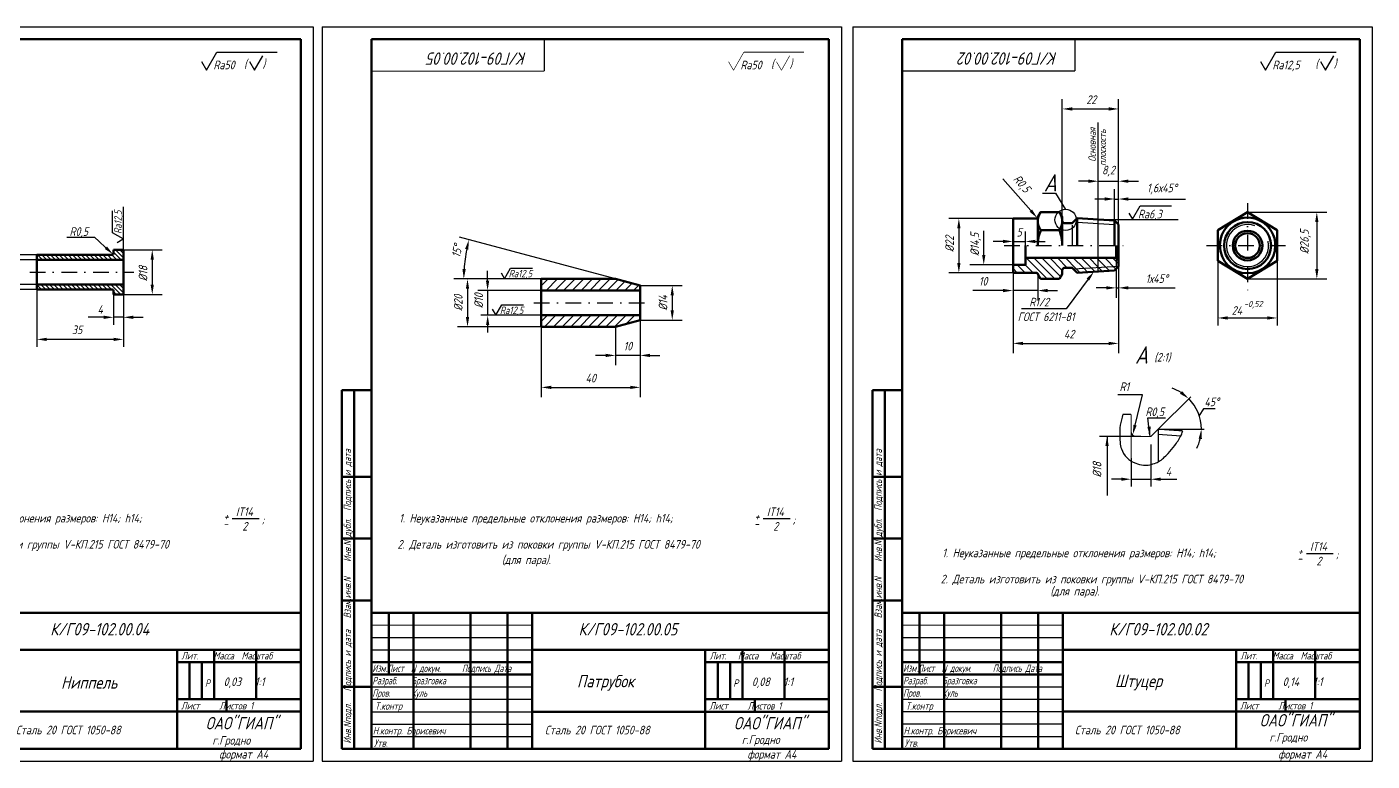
# Model space of a CAD drawing. Header units: millimetres. Extents: x 0 to 6596, y 0 to 3335.
# Drawn here: x 519 to 1063, y 0 to 297 of the extents above; entities that cross this region are included whole.
import ezdxf

# ---------------------------------------------------------------- set-up
doc = ezdxf.new("R2010")
doc.units = ezdxf.units.MM
doc.header["$LTSCALE"] = 0.5
doc.header["$MEASUREMENT"] = 0
doc.linetypes.add('DASHDOT', pattern=[25.4, 12.7, -6.35, 0, -6.35])
doc.styles.add('ROMANC', font='romanc', dxfattribs={"width": 0.8, "oblique": 15, "height": 3.5})
doc.styles.get("Standard").update_dxf_attribs({"font": 'romand.shx', "width": 0.8, "oblique": 15, "height": 3.5})
doc.dimstyles.get("Standard").update_dxf_attribs({"dimscale": 0, "dimtxt": 3.5, "dimasz": 4, "dimexe": 4, "dimexo": 0, "dimgap": 2, "dimtad": 1, "dimrnd": 0.0035, "dimtxsty": 'Standard', "dimcen": 0.09, "dimclrd": 5, "dimazin": 2, "dimtfac": 1, "dimtix": 1, "dimtmove": 0, "dimatfit": 0, "dimfxl": 0, "dimtolj": 1, "dimtzin": 0, "dimarcsym": 0})
pattern_1 = [(135, (-560.3757, -110.7052), (-1.5909903, -1.5909903), [])]

# ---------------------------------------------------------------- blocks, each defined once
blk = doc.blocks.new('*D335')
at = {"color": 0, "lineweight": -2, "transparency": 16777216}
for p, q in [((757.14, 195.04), (694.05, 211.94)), ((727.17, 195.04), (691.82, 195.04))]:
    blk.add_line(p, q, dxfattribs=at)
at = {"color": 5, "lineweight": -2, "transparency": 16777216}
blk.add_arc((757.14, 195.04), 61.32, 168.738, 176.262, dxfattribs=at)
at = {"color": 5, "lineweight": 25, "transparency": 16777216}
for points in [[(696.35, 207.16), (697.65, 206.86), (697.91, 210.91)], [(696.62, 199.01), (695.29, 199.05), (695.82, 195.04)]]:
    blk.add_solid(points, dxfattribs=at)
at = {"layer": 'Defpoints', "color": 0, "lineweight": 25, "transparency": 16777216}
for p in [(696.06, 200.38), (727.17, 195.04), (757.14, 195.04), (757.14, 195.04), (767.14, 192.36)]:
    blk.add_point(p, dxfattribs=at)
at = {"color": 0, "lineweight": 25, "transparency": 16777216, "insert": (693.07, 206.36), "char_height": 3.5, "attachment_point": 5, "rotation": 79.976}
blk.add_mtext('\\A1;15°', dxfattribs=at)
blk = doc.blocks.new('*D336')
at = {"color": 0, "lineweight": -2, "transparency": 16777216}
for p, q in [((767.14, 192.36), (784.13, 192.36)), ((767.14, 178.36), (784.13, 178.36))]:
    blk.add_line(p, q, dxfattribs=at)
at = {"color": 5, "lineweight": -2, "transparency": 16777216}
blk.add_line((780.13, 188.36), (780.13, 182.36), dxfattribs=at)
at = {"color": 5, "lineweight": 25, "transparency": 16777216}
for points in [[(779.46, 188.36), (780.79, 188.36), (780.13, 192.36)], [(779.46, 182.36), (780.79, 182.36), (780.13, 178.36)]]:
    blk.add_solid(points, dxfattribs=at)
at = {"layer": 'Defpoints', "color": 0, "lineweight": 25, "transparency": 16777216}
for p in [(767.14, 192.36), (767.14, 178.36), (780.13, 178.36)]:
    blk.add_point(p, dxfattribs=at)
at = {"color": 0, "lineweight": 25, "transparency": 16777216, "insert": (776.38, 185.36), "char_height": 3.5, "attachment_point": 5, "rotation": 90}
blk.add_mtext('\\A1;%%C14', dxfattribs=at)
blk = doc.blocks.new('*D337')
at = {"color": 0, "lineweight": -2, "transparency": 16777216}
for p, q in [((757.14, 175.68), (757.14, 160.1)), ((767.14, 178.36), (767.14, 160.1))]:
    blk.add_line(p, q, dxfattribs=at)
at = {"color": 5, "lineweight": -2, "transparency": 16777216}
for p, q in [((753.14, 164.1), (749.14, 164.1)), ((767.14, 164.1), (757.14, 164.1)), ((771.14, 164.1), (775.14, 164.1))]:
    blk.add_line(p, q, dxfattribs=at)
at = {"color": 5, "lineweight": 25, "transparency": 16777216}
for points in [[(753.14, 164.76), (753.14, 163.43), (757.14, 164.1)], [(771.14, 164.76), (771.14, 163.43), (767.14, 164.1)]]:
    blk.add_solid(points, dxfattribs=at)
at = {"layer": 'Defpoints', "color": 0, "lineweight": 25, "transparency": 16777216}
for p in [(757.14, 175.68), (767.14, 178.36), (757.14, 164.1)]:
    blk.add_point(p, dxfattribs=at)
at = {"color": 0, "lineweight": 25, "transparency": 16777216, "insert": (762.14, 167.85), "char_height": 3.5, "attachment_point": 5}
blk.add_mtext('\\A1;10', dxfattribs=at)
blk = doc.blocks.new('*D338')
at = {"color": 0, "lineweight": -2, "transparency": 16777216}
for p, q in [((727.17, 175.68), (727.17, 147.17)), ((767.14, 178.36), (767.14, 147.17))]:
    blk.add_line(p, q, dxfattribs=at)
at = {"color": 5, "lineweight": -2, "transparency": 16777216}
blk.add_line((731.17, 151.17), (763.14, 151.17), dxfattribs=at)
at = {"color": 5, "lineweight": 25, "transparency": 16777216}
for points in [[(731.17, 151.83), (731.17, 150.5), (727.17, 151.17)], [(763.14, 151.83), (763.14, 150.5), (767.14, 151.17)]]:
    blk.add_solid(points, dxfattribs=at)
at = {"layer": 'Defpoints', "color": 0, "lineweight": 25, "transparency": 16777216}
for p in [(727.17, 175.68), (767.14, 178.36), (767.14, 151.17)]:
    blk.add_point(p, dxfattribs=at)
at = {"color": 0, "lineweight": 25, "transparency": 16777216, "insert": (747.16, 154.92), "char_height": 3.5, "attachment_point": 5}
blk.add_mtext('\\A1;40', dxfattribs=at)
blk = doc.blocks.new('*D318')
at = {"color": 0, "linetype": 'Continuous', "lineweight": -2, "transparency": 16777216}
for p, q in [((558.19, 206.78), (573.85, 206.78)), ((558.19, 188.78), (573.85, 188.78))]:
    blk.add_line(p, q, dxfattribs=at)
at = {"color": 5, "linetype": 'Continuous', "lineweight": -2, "transparency": 16777216}
blk.add_line((569.85, 202.78), (569.85, 192.78), dxfattribs=at)
at = {"color": 5, "linetype": 'Continuous', "lineweight": 25, "transparency": 16777216}
for points in [[(569.18, 202.78), (570.51, 202.78), (569.85, 206.78)], [(569.18, 192.78), (570.51, 192.78), (569.85, 188.78)]]:
    blk.add_solid(points, dxfattribs=at)
at = {"layer": 'Defpoints', "color": 0, "linetype": 'Continuous', "lineweight": 25, "transparency": 16777216}
for p in [(558.19, 206.78), (558.19, 188.78), (569.85, 188.78)]:
    blk.add_point(p, dxfattribs=at)
at = {"color": 0, "linetype": 'Continuous', "lineweight": 25, "transparency": 16777216, "insert": (566.1, 197.21), "char_height": 3.5, "attachment_point": 5, "rotation": 90}
blk.add_mtext('\\A1;%%C18', dxfattribs=at)
blk = doc.blocks.new('*D319')
at = {"color": 5, "linetype": 'Continuous', "lineweight": -2, "transparency": 16777216}
for p, q in [((513.07, 206.78), (513.07, 210.78)), ((513.07, 202.78), (513.07, 192.78)), ((513.07, 188.78), (513.07, 184.78))]:
    blk.add_line(p, q, dxfattribs=at)
at = {"color": 0, "linetype": 'Continuous', "lineweight": -2, "transparency": 16777216}
for p, q in [((523.19, 202.78), (509.07, 202.78)), ((523.19, 192.78), (509.07, 192.78))]:
    blk.add_line(p, q, dxfattribs=at)
at = {"color": 5, "linetype": 'Continuous', "lineweight": 25, "transparency": 16777216}
for points in [[(512.4, 206.78), (513.73, 206.78), (513.07, 202.78)], [(512.4, 188.78), (513.73, 188.78), (513.07, 192.78)]]:
    blk.add_solid(points, dxfattribs=at)
at = {"layer": 'Defpoints', "color": 0, "linetype": 'Continuous', "lineweight": 25, "transparency": 16777216}
for p in [(523.19, 202.78), (513.07, 192.78), (523.19, 192.78)]:
    blk.add_point(p, dxfattribs=at)
at = {"color": 0, "linetype": 'Continuous', "lineweight": 25, "transparency": 16777216, "insert": (509.32, 197.78), "char_height": 3.5, "attachment_point": 5, "rotation": 90}
blk.add_mtext('\\A1;%%C10', dxfattribs=at)
blk = doc.blocks.new('*D324')
at = {"color": 0, "linetype": 'Continuous', "lineweight": -2, "transparency": 16777216}
for p, q in [((959.01, 218.64), (959.01, 231.37)), ((960.61, 217.02), (960.61, 231.37))]:
    blk.add_line(p, q, dxfattribs=at)
at = {"color": 5, "linetype": 'Continuous', "lineweight": -2, "transparency": 16777216}
for p, q in [((955.01, 227.37), (951.01, 227.37)), ((959.01, 227.37), (960.61, 227.37)), ((964.61, 227.37), (987.68, 227.37))]:
    blk.add_line(p, q, dxfattribs=at)
at = {"color": 5, "linetype": 'Continuous', "lineweight": 25, "transparency": 16777216}
for points in [[(955.01, 228.04), (955.01, 226.7), (959.01, 227.37)], [(964.61, 228.04), (964.61, 226.7), (960.61, 227.37)]]:
    blk.add_solid(points, dxfattribs=at)
at = {"layer": 'Defpoints', "color": 0, "linetype": 'Continuous', "lineweight": 25, "transparency": 16777216}
for p in [(960.61, 227.37), (959.01, 218.64), (960.61, 217.02)]:
    blk.add_point(p, dxfattribs=at)
at = {"color": 0, "linetype": 'Continuous', "lineweight": 25, "transparency": 16777216, "insert": (978.15, 231.45), "char_height": 3.5, "attachment_point": 5}
blk.add_mtext('\\A1;1,6х45%%D', dxfattribs=at)
blk = doc.blocks.new('*D314')
at = {"color": 5, "linetype": 'Continuous', "lineweight": -2, "transparency": 16777216}
for p, q in [((948.41, 234.57), (944.41, 234.57)), ((952.41, 234.57), (960.61, 234.57)), ((964.61, 234.57), (968.61, 234.57))]:
    blk.add_line(p, q, dxfattribs=at)
at = {"color": 0, "linetype": 'Continuous', "lineweight": -2, "transparency": 16777216}
for p, q in [((952.41, 217.02), (952.41, 238.57)), ((960.61, 217.02), (960.61, 238.57))]:
    blk.add_line(p, q, dxfattribs=at)
at = {"color": 5, "linetype": 'Continuous', "lineweight": 25, "transparency": 16777216}
for points in [[(948.41, 235.24), (948.41, 233.9), (952.41, 234.57)], [(964.61, 235.24), (964.61, 233.9), (960.61, 234.57)]]:
    blk.add_solid(points, dxfattribs=at)
at = {"layer": 'Defpoints', "color": 0, "linetype": 'Continuous', "lineweight": 25, "transparency": 16777216}
for p in [(960.61, 234.57), (952.41, 217.02), (960.61, 217.02)]:
    blk.add_point(p, dxfattribs=at)
at = {"color": 0, "linetype": 'Continuous', "lineweight": 25, "transparency": 16777216, "insert": (956.51, 238.65), "char_height": 3.5, "attachment_point": 5}
blk.add_mtext('\\A1;8,2', dxfattribs=at)
blk = doc.blocks.new('*D315')
at = {"color": 0, "linetype": 'Continuous', "lineweight": -2, "transparency": 16777216}
for p, q in [((937.87, 220.12), (937.87, 267.81)), ((960.61, 217.02), (960.61, 267.81))]:
    blk.add_line(p, q, dxfattribs=at)
at = {"color": 5, "linetype": 'Continuous', "lineweight": -2, "transparency": 16777216}
blk.add_line((941.87, 263.81), (956.61, 263.81), dxfattribs=at)
at = {"color": 5, "linetype": 'Continuous', "lineweight": 25, "transparency": 16777216}
for points in [[(941.87, 264.47), (941.87, 263.14), (937.87, 263.81)], [(956.61, 264.47), (956.61, 263.14), (960.61, 263.81)]]:
    blk.add_solid(points, dxfattribs=at)
at = {"layer": 'Defpoints', "color": 0, "linetype": 'Continuous', "lineweight": 25, "transparency": 16777216}
for p in [(960.61, 263.81), (937.87, 220.12), (960.61, 217.02)]:
    blk.add_point(p, dxfattribs=at)
at = {"color": 0, "linetype": 'Continuous', "lineweight": 25, "transparency": 16777216, "insert": (949.58, 267.56), "char_height": 3.5, "attachment_point": 5}
blk.add_mtext('\\A1;22', dxfattribs=at)
blk = doc.blocks.new('*D325')
at = {"color": 0, "linetype": 'Continuous', "lineweight": -2, "transparency": 16777216}
for p, q in [((959.61, 203.53), (959.61, 187.42)), ((960.61, 202.54), (960.61, 187.42))]:
    blk.add_line(p, q, dxfattribs=at)
at = {"color": 5, "linetype": 'Continuous', "lineweight": -2, "transparency": 16777216}
for p, q in [((955.61, 191.42), (951.61, 191.42)), ((959.61, 191.42), (960.61, 191.42)), ((964.61, 191.42), (983.55, 191.42))]:
    blk.add_line(p, q, dxfattribs=at)
at = {"color": 5, "linetype": 'Continuous', "lineweight": 25, "transparency": 16777216}
for points in [[(955.61, 192.09), (955.61, 190.76), (959.61, 191.42)], [(964.61, 192.09), (964.61, 190.76), (960.61, 191.42)]]:
    blk.add_solid(points, dxfattribs=at)
at = {"layer": 'Defpoints', "color": 0, "linetype": 'Continuous', "lineweight": 25, "transparency": 16777216}
for p in [(959.61, 203.53), (960.61, 202.54), (960.61, 191.42)]:
    blk.add_point(p, dxfattribs=at)
at = {"color": 0, "linetype": 'Continuous', "lineweight": 25, "transparency": 16777216, "insert": (976.08, 195.17), "char_height": 3.5, "attachment_point": 5}
blk.add_mtext('\\A1;1х45%%D', dxfattribs=at)
blk = doc.blocks.new('*D326')
at = {"color": 5, "linetype": 'Continuous', "lineweight": -2, "transparency": 16777216}
blk.add_line((913.79, 235.59), (925.14, 222.66), dxfattribs=at)
at = {"color": 5, "linetype": 'Continuous', "lineweight": 25, "transparency": 16777216}
blk.add_solid([(925.64, 223.1), (924.64, 222.22), (927.77, 219.65)], dxfattribs=at)
at = {"layer": 'Defpoints', "color": 0, "linetype": 'Continuous', "lineweight": 25, "transparency": 16777216}
for p in [(927.44, 220.03), (927.77, 219.65)]:
    blk.add_point(p, dxfattribs=at)
at = {"color": 0, "linetype": 'Continuous', "lineweight": 25, "transparency": 16777216, "insert": (921.22, 233.32), "char_height": 3.5, "attachment_point": 5, "rotation": 311.2493}
blk.add_mtext('\\A1;R0,5', dxfattribs=at)
blk = doc.blocks.new('*D327')
at = {"color": 0, "linetype": 'Continuous', "lineweight": -2, "transparency": 16777216}
for p, q in [((917.94, 197.53), (917.94, 186.34)), ((927.94, 197.03), (927.94, 186.34))]:
    blk.add_line(p, q, dxfattribs=at)
at = {"color": 5, "linetype": 'Continuous', "lineweight": -2, "transparency": 16777216}
for p, q in [((913.94, 190.34), (901.72, 190.34)), ((927.94, 190.34), (917.94, 190.34)), ((931.94, 190.34), (935.94, 190.34))]:
    blk.add_line(p, q, dxfattribs=at)
at = {"color": 5, "linetype": 'Continuous', "lineweight": 25, "transparency": 16777216}
for points in [[(913.94, 191.01), (913.94, 189.67), (917.94, 190.34)], [(931.94, 191.01), (931.94, 189.67), (927.94, 190.34)]]:
    blk.add_solid(points, dxfattribs=at)
at = {"layer": 'Defpoints', "color": 0, "linetype": 'Continuous', "lineweight": 25, "transparency": 16777216}
for p in [(917.94, 197.53), (927.94, 197.03), (927.94, 190.34)]:
    blk.add_point(p, dxfattribs=at)
at = {"color": 0, "linetype": 'Continuous', "lineweight": 25, "transparency": 16777216, "insert": (905.83, 194.09), "char_height": 3.5, "attachment_point": 5}
blk.add_mtext('\\A1;10', dxfattribs=at)
blk = doc.blocks.new('*D328')
at = {"color": 0, "linetype": 'Continuous', "lineweight": -2, "transparency": 16777216}
for p, q in [((917.94, 200.73), (917.94, 214.2)), ((922.94, 200.73), (922.94, 214.2))]:
    blk.add_line(p, q, dxfattribs=at)
at = {"color": 5, "linetype": 'Continuous', "lineweight": -2, "transparency": 16777216}
for p, q in [((913.94, 210.2), (909.94, 210.2)), ((917.94, 210.2), (922.94, 210.2)), ((926.94, 210.2), (930.94, 210.2))]:
    blk.add_line(p, q, dxfattribs=at)
at = {"color": 5, "linetype": 'Continuous', "lineweight": 25, "transparency": 16777216}
for points in [[(913.94, 210.87), (913.94, 209.53), (917.94, 210.2)], [(926.94, 210.87), (926.94, 209.53), (922.94, 210.2)]]:
    blk.add_solid(points, dxfattribs=at)
at = {"layer": 'Defpoints', "color": 0, "linetype": 'Continuous', "lineweight": 25, "transparency": 16777216}
for p in [(922.94, 210.2), (917.94, 200.73), (922.94, 200.73)]:
    blk.add_point(p, dxfattribs=at)
at = {"color": 0, "linetype": 'Continuous', "lineweight": 25, "transparency": 16777216, "insert": (920.44, 213.95), "char_height": 3.5, "attachment_point": 5}
blk.add_mtext('\\A1;5', dxfattribs=at)
blk = doc.blocks.new('*D329')
at = {"color": 0, "linetype": 'Continuous', "lineweight": -2, "transparency": 16777216}
for p, q in [((917.94, 219.53), (892.03, 219.53)), ((917.94, 197.53), (892.03, 197.53))]:
    blk.add_line(p, q, dxfattribs=at)
at = {"color": 5, "linetype": 'Continuous', "lineweight": -2, "transparency": 16777216}
blk.add_line((896.03, 215.53), (896.03, 201.53), dxfattribs=at)
at = {"color": 5, "linetype": 'Continuous', "lineweight": 25, "transparency": 16777216}
for points in [[(895.36, 215.53), (896.7, 215.53), (896.03, 219.53)], [(895.36, 201.53), (896.7, 201.53), (896.03, 197.53)]]:
    blk.add_solid(points, dxfattribs=at)
at = {"layer": 'Defpoints', "color": 0, "linetype": 'Continuous', "lineweight": 25, "transparency": 16777216}
for p in [(917.94, 219.53), (896.03, 197.53), (917.94, 197.53)]:
    blk.add_point(p, dxfattribs=at)
at = {"color": 0, "linetype": 'Continuous', "lineweight": 25, "transparency": 16777216, "insert": (892.28, 209.19), "char_height": 3.5, "attachment_point": 5, "rotation": 90}
blk.add_mtext('\\A1;%%C22', dxfattribs=at)
blk = doc.blocks.new('*D330')
at = {"color": 0, "linetype": 'Continuous', "lineweight": -2, "transparency": 16777216}
for p, q in [((917.94, 197.53), (917.94, 164.96)), ((960.61, 200.12), (960.61, 164.96))]:
    blk.add_line(p, q, dxfattribs=at)
at = {"color": 5, "linetype": 'Continuous', "lineweight": -2, "transparency": 16777216}
blk.add_line((921.94, 168.96), (956.61, 168.96), dxfattribs=at)
at = {"color": 5, "linetype": 'Continuous', "lineweight": 25, "transparency": 16777216}
for points in [[(921.94, 169.62), (921.94, 168.29), (917.94, 168.96)], [(956.61, 169.62), (956.61, 168.29), (960.61, 168.96)]]:
    blk.add_solid(points, dxfattribs=at)
at = {"layer": 'Defpoints', "color": 0, "linetype": 'Continuous', "lineweight": 25, "transparency": 16777216}
for p in [(917.94, 197.53), (960.61, 200.12), (960.61, 168.96)]:
    blk.add_point(p, dxfattribs=at)
at = {"color": 0, "linetype": 'Continuous', "lineweight": 25, "transparency": 16777216, "insert": (940.6, 172.71), "char_height": 3.5, "attachment_point": 5}
blk.add_mtext('\\A1;42', dxfattribs=at)

msp = doc.modelspace()

# ---------------------------------------------------------------- hatches: boundary and pattern name
at = {"linetype": 'Continuous', "lineweight": 25}
h = msp.add_hatch(dxfattribs=at)
h.set_pattern_fill('ANSI31', color=256, scale=10, angle=90, style=0)
h.set_pattern_definition([(135, (-582.3933, -110.7052), (-0.8838835, -0.8838835), [])])
h.paths.add_polyline_path([(523.189, 204.775), (523.189, 202.775), (558.189, 202.775), (558.189, 206.775), (554.189, 206.775), (554.189, 205.275, -0.4142136), (553.689, 204.775)])
h.paths.add_polyline_path([(553.689, 190.775, -0.4142136), (554.189, 190.275), (554.189, 188.775), (558.189, 188.775), (558.189, 189.275), (558.189, 192.775), (523.189, 192.775), (523.189, 190.775)])
h = msp.add_hatch(dxfattribs=at)
h.set_pattern_fill('ANSI31', color=256, scale=18, angle=90, style=0)
h.set_pattern_definition(pattern_1)
h.paths.add_polyline_path([(952.413, 203.527), (922.945, 203.527), (922.945, 200.727), (917.945, 200.727), (917.945, 197.527), (927.445, 197.527, -0.4142136), (927.945, 197.027), (927.945, 196.903), (929.015, 195.05), (936.765, 195.05), (937.866, 196.957), (937.866, 198.55), (937.866, 198.596, -0.4142136), (938.866, 199.596), (941.66, 199.596, -0.1978682), (942.012, 199.451), (942.393, 199.073), (952.413, 199.699)])
h = msp.add_hatch(dxfattribs=at)
h.set_pattern_fill('ANSI31', color=256, scale=18, angle=90, style=0)
h.set_pattern_definition(pattern_1)
h.paths.add_polyline_path([(942.393, 199.073), (943.913, 197.565), (952.413, 198.096), (952.413, 199.699)])
h.paths.add_polyline_path([(959.013, 198.508), (960.613, 200.122), (960.613, 200.212), (952.413, 199.699), (952.413, 198.096)])
h.paths.add_polyline_path([(960.613, 202.54), (959.613, 203.527), (952.413, 203.527), (952.413, 199.699), (960.613, 200.212)])

# ---------------------------------------------------------------- linework, layer by layer
for p, q in [((424.879, 297), (634.879, 297)), ((634.879, 297), (634.879, 0)), ((638.507, 296.978), (638.507, -0.022)), ((638.507, 296.978), (848.507, 296.978)), ((848.507, 296.978), (848.507, -0.022)), ((853.137, 297), (853.137, 0)), ((853.137, 297), (1063.137, 297)), ((1063.137, 297), (1063.137, 0)), ((929.801, 229.714), (935.167, 229.714)), ((935.167, 229.714), (939.093, 223.177)), ((558.189, 206.275), (558.189, 224.257)), ((937.866, 218.335), (937.866, 220.143)), ((937.866, 220.143), (937.866, 218.55)), ((937.866, 220.143), (937.866, 208.55)), ((937.866, 208.55), (937.866, 220.143)), ((937.866, 208.504), (937.866, 220.097)), ((937.866, 218.289), (937.866, 220.097)), ((937.866, 220.097), (937.866, 218.504)), ((941.866, 216.736), (941.866, 208.55)), ((960.613, 208.573), (960.613, 216.945)), ((546.675, 211.767), (535.266, 211.767)), ((937.866, 208.596), (937.866, 208.527)), ((937.866, 208.55), (937.866, 208.527)), ((941.866, 208.527), (941.866, 208.596)), ((960.613, 208.573), (960.613, 200.201)), ((927.945, 196.903), (929.015, 195.05)), ((937.866, 196.957), (936.765, 195.05)), ((937.866, 197.003), (937.866, 198.596)), ((937.866, 196.957), (937.866, 198.55)), ((929.015, 195.05), (935.813, 195.05)), ((948.715, 195.515), (939.445, 182.965)), ((939.445, 182.965), (921.379, 182.965)), ((970.27, 148.104), (960.325, 148.104)), ((967.279, 135.883), (970.27, 148.104)), ((973.273, 131.655), (972.416, 138.851)), ((972.416, 138.851), (979.617, 138.851)), ((976.545, 132.284), (985.864, 131.628)), ((973.668, 128.033), (973.668, 119.963)), ((424.879, 0), (634.879, 0)), ((853.137, 0), (1063.137, 0)), ((638.507, -0.022), (848.507, -0.022))]:
    msp.add_line(p, q)
at = {"lineweight": 50}
for p, q in [((444.879, 292), (629.879, 292)), ((629.879, 292), (629.879, 5)), ((658.507, 291.978), (658.507, 4.978)), ((658.507, 291.978), (843.507, 291.978)), ((843.507, 291.978), (843.507, 4.978)), ((873.137, 292), (873.137, 5)), ((873.137, 292), (1058.137, 292)), ((1058.137, 292), (1058.137, 5)), ((917.945, 219.527), (917.945, 208.527)), ((927.945, 220.196), (929.015, 222.05)), ((927.945, 220.196), (927.945, 208.527)), ((929.015, 222.05), (936.765, 222.05)), ((937.866, 220.143), (936.765, 222.05)), ((937.866, 208.527), (937.866, 220.12)), ((937.866, 220.12), (937.866, 208.527)), ((937.866, 220.097), (937.866, 208.504)), ((943.913, 208.573), (943.913, 219.581)), ((959.013, 208.573), (959.013, 218.637)), ((1000.768, 214.712), (1012.768, 222.027)), ((1012.768, 222.027), (1024.768, 214.712)), ((929.157, 214.735), (936.669, 214.735)), ((960.613, 208.573), (960.613, 217.024)), ((1000.768, 214.712), (1000.768, 202.342)), ((1024.768, 214.712), (1024.768, 202.342)), ((554.189, 206.775), (558.189, 206.775)), ((554.189, 206.775), (554.189, 205.275)), ((558.189, 206.775), (558.189, 188.775)), ((917.945, 208.527), (917.945, 197.527)), ((922.945, 208.527), (922.945, 200.727)), ((937.866, 208.527), (937.866, 208.596)), ((937.866, 208.527), (937.866, 208.55)), ((943.913, 208.573), (943.913, 208.527)), ((959.013, 208.573), (959.013, 208.527)), ((959.613, 208.573), (959.613, 203.527)), ((960.613, 208.573), (960.613, 200.122)), ((523.189, 204.775), (523.189, 190.775)), ((523.189, 204.775), (553.689, 204.775)), ((523.189, 202.775), (558.189, 202.775)), ((554.189, 206.275), (554.189, 205.275)), ((1012.768, 195.027), (1000.768, 202.342)), ((1024.768, 202.342), (1012.768, 195.027)), ((922.945, 200.727), (917.945, 200.727)), ((927.945, 196.903), (929.015, 195.05)), ((937.866, 196.957), (936.765, 195.05)), ((937.866, 196.934), (937.866, 198.596)), ((937.866, 198.596), (937.866, 196.934)), ((523.189, 192.775), (558.189, 192.775)), ((523.189, 190.775), (553.689, 190.775)), ((727.174, 195.035), (727.174, 175.683)), ((757.144, 195.035), (727.174, 195.035)), ((767.144, 192.356), (757.144, 195.035)), ((929.015, 195.05), (936.765, 195.05)), ((554.189, 190.275), (554.189, 189.275)), ((554.189, 190.275), (554.189, 188.775)), ((554.189, 188.775), (558.189, 188.775)), ((727.174, 190.362), (767.144, 190.362)), ((727.174, 180.362), (767.144, 180.362)), ((757.144, 175.683), (727.174, 175.683)), ((767.144, 178.362), (757.144, 175.683)), ((646.507, 149.978), (646.507, 4.978)), ((646.507, 149.978), (658.507, 149.978)), ((651.507, 149.978), (651.507, 4.978)), ((861.137, 150), (861.137, 5)), ((861.137, 150), (873.137, 150)), ((866.137, 150), (866.137, 5)), ((646.507, 114.978), (658.507, 114.978)), ((861.137, 115), (873.137, 115)), ((646.507, 89.978), (658.507, 89.978)), ((861.137, 90), (873.137, 90)), ((444.879, 60), (629.879, 60)), ((646.507, 64.978), (658.507, 64.978)), ((658.507, 59.978), (843.507, 59.978)), ((665.507, 59.978), (665.507, 34.978)), ((675.507, 59.978), (675.507, 4.978)), ((698.507, 59.978), (698.507, 4.978)), ((713.507, 59.978), (713.507, 4.978)), ((723.507, 59.978), (723.507, 4.978)), ((861.137, 65), (873.137, 65)), ((873.137, 60), (1058.137, 60)), ((880.137, 60), (880.137, 35)), ((890.137, 60), (890.137, 5)), ((913.137, 60), (913.137, 5)), ((928.137, 60), (928.137, 5)), ((938.137, 60), (938.137, 5)), ((579.879, 45), (579.879, 5)), ((594.879, 45), (594.879, 25)), ((611.879, 45), (611.879, 25)), ((793.507, 44.978), (793.507, 4.978)), ((808.507, 44.978), (808.507, 24.978)), ((825.507, 44.978), (825.507, 24.978)), ((1008.137, 45), (1008.137, 5)), ((1023.137, 45), (1023.137, 25)), ((1040.137, 45), (1040.137, 25)), ((579.879, 40), (629.879, 40)), ((584.879, 40), (584.879, 25)), ((589.879, 40), (589.879, 25)), ((658.507, 39.978), (723.507, 39.978)), ((793.507, 39.978), (843.507, 39.978)), ((798.507, 39.978), (798.507, 24.978)), ((803.507, 39.978), (803.507, 24.978)), ((873.137, 40), (938.137, 40)), ((1008.137, 40), (1058.137, 40)), ((1013.137, 40), (1013.137, 25)), ((1018.137, 40), (1018.137, 25)), ((658.507, 34.978), (723.507, 34.978)), ((873.137, 35), (938.137, 35)), ((646.507, 29.978), (658.507, 29.978)), ((861.137, 30), (873.137, 30)), ((579.879, 25), (629.879, 25)), ((599.879, 25), (599.879, 20)), ((793.507, 24.978), (843.507, 24.978)), ((813.507, 24.978), (813.507, 19.978)), ((1008.137, 25), (1058.137, 25)), ((1028.137, 25), (1028.137, 20)), ((432.879, 5), (629.879, 5)), ((646.507, 4.978), (843.507, 4.978)), ((861.137, 5), (1058.137, 5))]:
    msp.add_line(p, q, dxfattribs=at)
at = {"lineweight": 30}
for p, q in [((589.763, 282.972), (591.797, 279.472)), ((591.797, 279.472), (595.963, 286.812)), ((595.963, 286.812), (620.323, 286.812)), ((609.14, 282.972), (611.174, 279.472)), ((611.174, 279.472), (614.513, 285.356)), ((1018.022, 282.972), (1020.055, 279.472)), ((1020.055, 279.472), (1024.221, 286.812)), ((1024.221, 286.812), (1048.582, 286.812)), ((1042.319, 282.972), (1044.352, 279.472)), ((1044.352, 279.472), (1047.692, 285.356)), ((966.226, 219.166), (969.322, 224.623)), ((969.322, 224.623), (981.959, 224.623)), ((553.786, 213.649), (553.786, 222.522)), ((964.823, 221.58), (966.226, 219.166)), ((558.034, 211.238), (553.786, 213.649)), ((555.621, 209.836), (558.034, 211.238)), ((710.899, 197.547), (712.301, 195.134)), ((712.301, 195.134), (714.712, 199.382)), ((714.712, 199.382), (723.585, 199.382)), ((707.348, 182.78), (708.751, 180.366)), ((708.751, 180.366), (711.162, 184.615)), ((711.162, 184.615), (720.035, 184.615))]:
    msp.add_line(p, q, dxfattribs=at)
at = {"linetype": 'Continuous', "lineweight": 25}
for p, q in [((952.413, 247.571), (952.413, 258.295)), ((952.413, 198.096), (952.413, 247.571)), ((943.913, 217.978), (959.013, 217.034)), ((952.413, 219.05), (984.761, 219.05)), ((523.189, 204.775), (503.048, 204.775)), ((917.945, 200.727), (900.407, 200.727)), ((942.393, 199.073), (960.613, 200.212)), ((523.189, 190.775), (499.72, 190.775))]:
    msp.add_line(p, q, dxfattribs=at)
at = {"linetype": 'DASHDOT'}
for p, q in [((1012.768, 225.733), (1012.768, 188.378)), ((914.382, 208.527), (963.667, 208.527)), ((996.118, 208.527), (1029.657, 208.527)), ((520.306, 197.775), (562.347, 197.775)), ((724.171, 185.362), (770.42, 185.362))]:
    msp.add_line(p, q, dxfattribs=at)
at = {"linetype": 'Continuous', "lineweight": 50}
for p, q in [((927.445, 219.527), (917.945, 219.527)), ((937.866, 220.143), (937.866, 208.55)), ((937.866, 220.12), (937.866, 208.527)), ((943.913, 219.581), (942.012, 217.695)), ((943.913, 219.581), (959.013, 218.637)), ((959.013, 218.637), (960.613, 217.024)), ((938.866, 217.55), (941.66, 217.55)), ((959.613, 203.527), (922.945, 203.527)), ((959.613, 203.527), (960.613, 202.54)), ((927.445, 197.527), (917.945, 197.527)), ((927.945, 197.027), (927.945, 196.905)), ((938.866, 199.596), (941.66, 199.596)), ((943.913, 197.565), (942.012, 199.451)), ((943.913, 197.565), (959.013, 198.508)), ((959.013, 198.508), (960.613, 200.122)), ((767.144, 192.362), (767.144, 178.362))]:
    msp.add_line(p, q, dxfattribs=at)
at = {"linetype": 'Continuous'}
for p, q in [((937.866, 220.143), (937.866, 208.55)), ((937.866, 220.097), (937.866, 208.504))]:
    msp.add_line(p, q, dxfattribs=at)
at = {"lineweight": 25}
for p, q in [((1012.768, 222.027), (1044.781, 222.027)), ((1040.781, 218.027), (1040.781, 199.027)), ((705.448, 194.362), (705.448, 198.362)), ((727.174, 195.035), (693.336, 195.035)), ((697.336, 191.035), (697.336, 179.683)), ((727.174, 192.194), (730.015, 195.035)), ((729.093, 190.362), (733.766, 195.035)), ((732.629, 190.362), (737.185, 194.919)), ((736.164, 190.362), (740.837, 195.035)), ((739.7, 190.362), (744.372, 195.035)), ((743.235, 190.362), (747.908, 195.035)), ((746.771, 190.362), (751.443, 195.035)), ((750.306, 190.362), (754.979, 195.035)), ((753.842, 190.362), (758.225, 194.746)), ((757.377, 190.362), (761.013, 193.998)), ((760.913, 190.362), (763.802, 193.251)), ((764.448, 190.362), (766.59, 192.504)), ((1012.768, 195.027), (1044.781, 195.027)), ((727.174, 190.362), (701.448, 190.362)), ((705.448, 190.362), (705.448, 180.362)), ((737.144, 190.362), (735.144, 190.362)), ((727.174, 180.362), (702.739, 180.362)), ((727.174, 177.868), (729.668, 180.362)), ((728.42, 175.683), (733.1, 180.362)), ((732.091, 175.683), (736.771, 180.362)), ((733.174, 180.301), (733.235, 180.362)), ((737.144, 180.362), (733.174, 180.362)), ((735.627, 175.683), (740.306, 180.362)), ((739.162, 175.683), (743.842, 180.362)), ((742.698, 175.683), (747.377, 180.362)), ((746.233, 175.683), (750.913, 180.362)), ((749.769, 175.683), (754.448, 180.362)), ((753.305, 175.683), (757.984, 180.362)), ((756.84, 175.683), (761.52, 180.362)), ((761.558, 176.866), (765.055, 180.362)), ((727.174, 175.683), (693.336, 175.683)), ((705.448, 176.362), (705.448, 173.302)), ((766.388, 178.16), (767.144, 178.916)), ((994.974, 142.447), (993.196, 139.837)), ((999.697, 142.447), (994.974, 142.447)), ((602.223, 98.078), (613.051, 98.078)), ((816.928, 98.057), (827.756, 98.057)), ((1036.577, 84.012), (1047.405, 84.012)), ((658.507, 49.978), (723.507, 49.978)), ((873.137, 50), (938.137, 50)), ((658.507, 44.978), (723.507, 44.978)), ((873.137, 45), (938.137, 45)), ((658.507, 29.978), (723.507, 29.978)), ((873.137, 30), (938.137, 30)), ((658.507, 24.978), (723.507, 24.978)), ((873.137, 25), (938.137, 25)), ((658.507, 19.978), (723.507, 19.978)), ((873.137, 20), (938.137, 20)), ((658.507, 14.978), (723.507, 14.978)), ((873.137, 15), (938.137, 15)), ((658.507, 9.978), (723.507, 9.978)), ((873.137, 10), (938.137, 10))]:
    msp.add_line(p, q, dxfattribs=at)
at = {"color": 5, "linetype": 'Continuous', "lineweight": 25}
msp.add_line((906.099, 204.635), (906.099, 214.506), dxfattribs=at)
at = {"color": 0, "linetype": 'ByBlock'}
for p, q in [((548.185, 210.37), (546.675, 211.767)), ((551.12, 207.653), (548.185, 210.37)), ((1000.768, 208.527), (1000.768, 176.241)), ((1024.768, 208.527), (1024.768, 176.241)), ((523.189, 190.775), (523.189, 167.58)), ((554.189, 189.275), (554.189, 176.51)), ((558.189, 189.275), (558.189, 176.51)), ((558.189, 189.275), (558.189, 167.58)), ((546.189, 179.51), (543.952, 179.51)), ((550.189, 179.51), (546.189, 179.51)), ((558.189, 179.51), (554.189, 179.51)), ((562.189, 179.51), (566.189, 179.51)), ((1004.768, 179.241), (1020.768, 179.241)), ((554.189, 170.58), (527.189, 170.58)), ((976.668, 134.284), (989.777, 147.392)), ((969.668, 131.284), (952.955, 131.284)), ((955.955, 131.284), (955.955, 114.576)), ((955.955, 131.284), (955.955, 122.576)), ((976.668, 134.284), (995.206, 134.284)), ((965.694, 122.576), (965.694, 111.011)), ((973.668, 122.03), (973.668, 111.011)), ((955.955, 114.576), (955.955, 107.412)), ((961.694, 114.011), (957.694, 114.011)), ((965.694, 114.011), (973.668, 114.011)), ((977.668, 114.011), (981.668, 114.011)), ((981.668, 114.011), (984.127, 114.011))]:
    msp.add_line(p, q, dxfattribs=at)
at = {"lineweight": 15}
for p, q in [((658.507, 54.978), (723.507, 54.978)), ((873.137, 55), (938.137, 55))]:
    msp.add_line(p, q, dxfattribs=at)
at = {"color": 1, "lineweight": 50}
for p, q in [((509.879, 45), (629.879, 45)), ((723.507, 44.978), (843.507, 44.978)), ((938.137, 45), (1058.137, 45)), ((509.879, 20), (629.879, 20)), ((723.507, 19.978), (843.507, 19.978)), ((938.137, 20), (1058.137, 20))]:
    msp.add_line(p, q, dxfattribs=at)
for points, const_width in [([(728.362, 279.094), (728.362, 292.094)], 0.5), ([(942.991, 279.116), (942.991, 292.116)], 0.5), ([(802.878, 282.95), (804.911, 279.45)], 0.25), ([(804.911, 279.45), (809.077, 286.79)], 0.25), ([(809.077, 286.79), (833.438, 286.79)], 0.3), ([(822.254, 282.95), (824.288, 279.45)], 0.25), ([(824.288, 279.45), (827.627, 285.334)], 0.25), ([(658.362, 279.094), (728.362, 279.094)], 0.5), ([(872.991, 279.116), (942.991, 279.116)], 0.5), ([(962.414, 140.284), (965.694, 140.284)], 0.5), ([(967.694, 131.284), (973.254, 131.284)], 0.5), ([(973.961, 131.577), (976.668, 134.284)], 0.5), ([(976.668, 134.284), (976.668, 121.038)], 0.5), ([(976.685, 134.279), (986.538, 133.586)], 0.5)]:
    msp.add_lwpolyline(points, dxfattribs=dict(const_width=const_width))
msp.add_lwpolyline([(962.414, 140.284, 0.0213162), (961.741, 138.07, 0.0552966), (961.116, 133.709, 0.0279038), (961.234, 128.835, 0.0616416), (961.759, 126.284, 0.1154069), (963.964, 122.734, 0.1119169), (967.562, 120.468, 0.0555944), (970.695, 119.74, 0.0825917), (973.222, 119.861, 0.0386613), (975.753, 120.615, 0.0630021), (977.459, 121.532, 0.0296815), (978.727, 122.553, 0.0158104), (980.693, 124.456, 0.0364618), (983.358, 127.639, 0.0316522), (985.858, 131.616, 0.0717637), (986.476, 133.286, 0.0034062), (986.538, 133.586, 0.0072124)], format="xyb")
at = {"linetype": 'Continuous', "const_width": 0.5}
msp.add_lwpolyline([(965.694, 140.284), (965.694, 121.363)], dxfattribs=at)
at = {"const_width": 0.5}
for points in [[(965.694, 133.284, 0.4142136), (967.694, 131.284, 0.4142136)], [(973.254, 131.284, 0.1989124), (973.961, 131.577, 0.1989124)]]:
    msp.add_lwpolyline(points, format="xyb", dxfattribs=at)
msp.add_circle((939.191, 218.946), 4.31)
at = {"linetype": 'Continuous', "lineweight": 50}
for centre, radius, start, end in [((927.445, 220.027), 0.5, 270, 0), ((938.866, 218.55), 1, 180, 270), ((941.66, 218.05), 0.5, 270, 314.76975), ((944.545, 208.508), 16.6, 157.97106, 179.93592), ((921.284, 208.55), 16.582, 359.92071, 21.8988), ((927.445, 197.027), 0.5, 360, 90), ((938.866, 198.596), 1, 90, 180), ((941.66, 199.096), 0.5, 45.23025, 90)]:
    msp.add_arc(centre, radius, start, end, dxfattribs=at)
at = {"lineweight": 50}
for centre, radius, start, end in [((933.981, 218.357), 6.033, 142.25694, 216.90092), ((931.828, 218.335), 6.033, 323.36479, 38.01273), ((1012.768, 208.645), 11.207, 359.39672, 180.60328), ((1012.768, 208.527), 9.5, 0, 180), ((1012.768, 208.527), 6, 0, 180), ((1012.768, 208.527), 5, 0, 180), ((1012.768, 208.527), 11.207, 180, 0), ((1012.768, 208.527), 9.5, 180, 0), ((1012.768, 208.527), 6, 180, 0), ((1012.768, 208.527), 5, 180, 0), ((553.689, 205.275), 0.5, 270, 0), ((553.689, 190.275), 0.5, 0, 90)]:
    msp.add_arc(centre, radius, start, end, dxfattribs=at)
at = {"lineweight": 25}
for centre, radius, start, end in [((1012.768, 208.527), 8.5, 69.48984, 11.83068), ((976.668, 134.284), 17.436, 58.17352, 71.34704), ((976.668, 134.284), 17.436, 0, 45), ((976.668, 134.284), 17.436, 333.65296, 346.82648)]:
    msp.add_arc(centre, radius, start, end, dxfattribs=at)
for points in [[(1040.114, 218.027), (1041.448, 218.027), (1040.781, 222.027)], [(1040.114, 199.027), (1041.448, 199.027), (1040.781, 195.027)], [(696.669, 191.035), (698.003, 191.035), (697.336, 195.035)], [(704.781, 194.362), (706.114, 194.362), (705.448, 190.362)], [(696.669, 179.683), (698.003, 179.683), (697.336, 175.683)], [(704.82, 176.362), (706.153, 176.362), (705.486, 180.362)], [(986.277, 149.62), (985.449, 148.576), (988.997, 146.613)], [(992.983, 130.387), (994.308, 130.234), (994.104, 134.284)]]:
    msp.add_solid(points, dxfattribs=at)
at = {"color": 0, "linetype": 'ByBlock'}
for points in [[(550.667, 207.164), (551.573, 208.142), (554.055, 204.936)], [(550.189, 180.177), (550.189, 178.844), (554.189, 179.51)], [(562.189, 180.177), (562.189, 178.844), (558.189, 179.51)], [(1004.768, 179.908), (1004.768, 178.574), (1000.768, 179.241)], [(1020.768, 179.908), (1020.768, 178.574), (1024.768, 179.241)], [(527.189, 171.247), (527.189, 169.914), (523.189, 170.58)], [(554.189, 171.247), (554.189, 169.914), (558.189, 170.58)], [(955.289, 127.486), (956.622, 127.486), (955.955, 131.486)], [(972.251, 135.197), (973.575, 135.354), (973.385, 131.303)], [(961.694, 114.678), (961.694, 113.344), (965.694, 114.011)], [(977.668, 114.678), (977.668, 113.344), (973.668, 114.011)]]:
    msp.add_solid(points, dxfattribs=at)
at = {"color": 5, "linetype": 'Continuous', "lineweight": 25}
msp.add_solid([(905.433, 204.731), (906.766, 204.731), (906.099, 200.731)], dxfattribs=at)
for points in [[(947.695, 195.166), (948.767, 194.374), (950.607, 197.987)], [(967.926, 135.725), (966.631, 136.042), (966.327, 131.998)]]:
    msp.add_solid(points)
at = {"layer": 'Defpoints', "color": 0, "linetype": 'ByBlock', "lineweight": 50}
for p in [(982.598, 233.339), (937.866, 217.682), (1000.768, 208.527), (1024.768, 208.527), (523.189, 204.775), (523.189, 201.775), (553.689, 205.275), (554.055, 204.936), (523.189, 190.775), (523.189, 190.775), (523.218, 193.775), (554.189, 189.275), (558.189, 189.275), (558.189, 189.275)]:
    msp.add_point(p, dxfattribs=at)
at = {"layer": 'Defpoints', "color": 0, "linetype": 'ByBlock'}
for p in [(937.866, 217.704), (937.866, 217.704), (937.866, 217.659), (554.189, 179.51), (1024.768, 179.241), (523.189, 170.58), (967.694, 131.284), (973.254, 132.284), (973.686, 131.382), (973.961, 131.577), (976.668, 134.284), (976.668, 134.284), (984.636, 134.284), (955.955, 122.576), (965.694, 122.576), (965.694, 122.576), (973.668, 122.03), (973.668, 114.011)]:
    msp.add_point(p, dxfattribs=at)

# ---------------------------------------------------------------- texts
at = {"style": 'ROMANC', "oblique": 15, "width": 0.8}
for s, p in [('(', (606.989, 280.3)), (')', (614.483, 280.434)), ('(', (820.103, 280.278)), (')', (827.597, 280.412)), ('(', (1040.167, 280.3)), (')', (1047.662, 280.434))]:
    msp.add_text(s, height=3.5, dxfattribs=at).set_placement(p)
at = {"linetype": 'Continuous', "lineweight": 25, "oblique": 15, "width": 0.8}
for s, p in [('R1/2', (924.501, 183.911)), ('(для пара).', (711.238, 79.695)), ('(для пара).', (933.019, 66.966))]:
    msp.add_text(s, height=3.5, dxfattribs=at).set_placement(p)
at = {"lineweight": 25, "attachment_point": 1}
for s, insert, char_height, width in [('Ra50', (594.585, 283.353), 3.5, 29.12513), ('Ra50', (807.699, 283.331), 3.5, 29.12513), ('Ra12,5', (1022.843, 283.353), 3.5, 29.12513), ('Ra6,3', (968.479, 223.018), 3.5, 29.12513), ('R0,5', (536.383, 215.951), 3.5, 34.79712), ('Ra12,5', (713.989, 198.709), 3, 25.38919), ('-0,52', (1011.332, 186.139), 2.5, 14.27046), ('4', (547.68, 184.455), 3.5, 7.89408), ('Ra12,5', (710.438, 183.839), 3, 25.38919), ('ГОСТ 6211-81', (919.792, 181.472), 3.5, 33.48929), ('35', (537.357, 176.2), 3.5, 8.9871), ('(2:1)', (975.014, 165.095), 3.5, 42.52983), ('R1', (960.996, 153.185), 3.5, 34.79712), ('R0,5', (971.463, 143.045), 3.5, 34.79712), ('4', (979.676, 118.903), 3.5, 34.79712), ('1. Неуказанные предельные отклонения размеров: H14; h14; ', (454.96, 100.013), 3.5, 158.00399), ('+', (598.72, 100.782), 3.5, 4.39895), ('IT14', (603.669, 102.601), 3.5, 19.79073), (';', (614.106, 99.445), 3.5, 9.02349), ('1. Неуказанные предельные отклонения размеров: H14; h14; ', (669.664, 99.991), 3.5, 158.00399), ('+', (813.425, 100.76), 3.5, 4.39895), ('IT14', (818.374, 102.579), 3.5, 19.79073), (';', (828.811, 99.423), 3.5, 9.02349), ('-', (598.494, 97.851), 3.5, 6.65483), ('2', (606.283, 96.726), 3.5, 17.14463), ('-', (813.199, 97.829), 3.5, 6.65483), ('2', (820.988, 96.704), 3.5, 17.14463), ('2. Деталь изготовить из поковки группы V-КП.215 ГОСТ 8479-70', (454.316, 89.442), 3.5, 172.78055), ('2. Деталь изготовить из поковки группы V-КП.215 ГОСТ 8479-70', (669.021, 89.42), 3.5, 172.78055), ('IT14', (1038.023, 88.534), 3.5, 19.79073), ('1. Неуказанные предельные отклонения размеров: H14; h14; ', (889.314, 85.946), 3.5, 158.00399), ('-', (1032.849, 83.784), 3.5, 6.65483), ('+', (1033.074, 86.715), 3.5, 4.39895), ('2', (1040.638, 82.659), 3.5, 17.14463), (';', (1048.461, 85.378), 3.5, 9.02349), ('2. Деталь изготовить из поковки группы V-КП.215 ГОСТ 8479-70', (888.67, 75.375), 3.5, 172.78055), ('{\\W0.7; Лит.    Масса  Масштаб}', (580.075, 44.109), 3, 53.48882), ('{\\W0.7; Лит.   Масса   Масштаб}', (793.704, 44.088), 3, 60.35564), ('{\\W0.7; Лит.    Масса  Масштаб}', (1008.334, 44.109), 3, 58.52502), ('{\\W0.6; Изм.Лист  N докум.      Подпись Дата\\P Разраб.    Бразговка\\P Пров.      Куль}', (657.428, 39.029), 3, 75.9719), ('{\\W0.6; Изм.Лист  N докум.      Подпись Дата\\P Разраб.    Бразговка\\P Пров.      Куль}', (872.058, 39.05), 3, 75.9719), ('Р', (591.157, 33.033), 3, 4.73548), ('0,03   1:1', (598.727, 33.832), 3.5, 30.59979), ('Р', (804.786, 33.012), 3, 4.73548), ('0,08   1:1', (812.356, 33.81), 3.5, 30.59979), ('Р', (1019.415, 33.033), 3, 4.73548), ('0,14   1:1', (1026.985, 33.832), 3.5, 30.59979), ('Лист     Листов 1', (581.486, 23.864), 3, 49.47069), ('{\\W0.7;Т.контр}', (659.941, 23.77), 3, 65.76479), ('Лист     Листов 1', (795.114, 23.842), 3, 49.47069), ('{\\W0.7;Т.контр}', (874.571, 23.792), 3, 65.76479), ('Лист     Листов 1', (1009.744, 23.864), 3, 49.47069), ('Сталь 20 ГОСТ 1050-88', (514.731, 14.313), 3.5, 67.37887), ('{\\W0.7; Н.контр. Борисевич}', (657.492, 13.758), 3, 40.54602), ('Сталь 20 ГОСТ 1050-88', (728.648, 14.291), 3.5, 67.37887), ('{\\W0.7; Н.контр. Борисевич}', (872.122, 13.78), 3, 40.54602), ('Сталь 20 ГОСТ 1050-88', (942.989, 14.313), 3.5, 67.37887), ('г.Гродно', (1021.633, 11.374), 3.5, 35.06273), ('г.Гродно', (594.159, 10.12), 3.5, 35.06273), ('{\\W0.7;Утв.     }', (659.428, 8.768), 3, 39.22165), ('г.Гродно', (808.25, 10.419), 3.5, 35.06273), ('{\\W0.7;Утв.     }', (874.058, 8.789), 3, 39.22165), ('формат А4', (596.901, 4.512), 3.5, 32.74536), ('формат А4', (810.53, 4.49), 3.5, 32.74536), ('формат А4', (1025.16, 4.512), 3.5, 32.74536)]:
    msp.add_mtext(s, dxfattribs=dict(at, insert=insert, char_height=char_height, width=width))
at = {"lineweight": 35, "char_height": 5, "width": 116.21881, "attachment_point": 1, "rotation": 180}
for s, insert in [('К/Г09-102.00.05 ', (721.238, 281.672)), ('К/Г09-102.00.02 ', (935.868, 281.694))]:
    msp.add_mtext(s, dxfattribs=dict(at, insert=insert))
at = {"lineweight": 25, "attachment_point": 1, "rotation": 90}
for s, insert, char_height, width in [('Основная ', (948.418, 242.422), 3, 30.69295), (' плоскость ', (952.581, 239.132), 3, 30.69295), ('Ra12,5', (554.489, 213.27), 3, 25.38919), ('%%C18', (950.153, 114.751), 3.5, 50.51365), ('{\\W0.7; Инв.Nподл.   Подпись и дата   Взам.инв.N    Инв.N дубл.  Подпись и дата}', (647.269, 5.496), 3, 144.28866), ('{\\W0.7; Инв.Nподл.   Подпись и дата   Взам.инв.N    Инв.N дубл.  Подпись и дата}', (861.899, 5.518), 3, 144.28866)]:
    msp.add_mtext(s, dxfattribs=dict(at, insert=insert, char_height=char_height, width=width))
at = {"lineweight": 35, "attachment_point": 1}
for s, insert, char_height, width in [('А', (930.376, 237.412), 7, 25.82314), ('А', (967.261, 167.769), 7, 25.82314), ('К/Г09-102.00.04', (528.61, 55.841), 5, 116.21881), ('К/Г09-102.00.05', (742.239, 55.819), 5, 116.21881), ('К/Г09-102.00.02', (956.868, 55.841), 5, 116.21881), ('ОАО"ГИАП"', (591.46, 17.821), 5, 36.17103), ('ОАО"ГИАП"', (805.089, 17.799), 5, 36.17103), ('ОАО"ГИАП"', (1017.703, 18.996), 5, 36.17103)]:
    msp.add_mtext(s, dxfattribs=dict(at, insert=insert, char_height=char_height, width=width))
at = {"linetype": 'Continuous', "lineweight": 25, "insert": (902.841, 209.008), "char_height": 3.5, "attachment_point": 5, "rotation": 90}
msp.add_mtext('\\A1;%%C14,5', dxfattribs=at)
at = {"insert": (1036.154, 210.059), "char_height": 3.5, "attachment_point": 5, "rotation": 90}
msp.add_mtext('\\A1;%%C26,5', dxfattribs=at)
at = {"lineweight": 25, "char_height": 3.5, "attachment_point": 5}
for s, insert, rotation in [('\\A1;%%C20', (693.586, 185.359), 90), ('\\A1;%%C10', (701.827, 186.211), 90), ('\\A1;45°', (998.299, 145.288), 1.23966)]:
    msp.add_mtext(s, dxfattribs=dict(at, insert=insert, rotation=rotation))
at = {"lineweight": 25, "insert": (1008.441, 182.279), "char_height": 3.5, "attachment_point": 5}
msp.add_mtext('\\A1;24', dxfattribs=at)
at = {"lineweight": 30, "char_height": 5, "width": 61.94494, "attachment_point": 1}
for s, insert in [('Ниппель', (532.978, 34.276)), ('Патрубок', (741.627, 34.818)), ('Штуцер', (959.172, 34.921))]:
    msp.add_mtext(s, dxfattribs=dict(at, insert=insert))

# ---------------------------------------------------------------- dimensions: what is measured, and where the dimension line sits
at = {"linetype": 'Continuous', "lineweight": 25}
for base, p1, p2, text, picture, middle in [((960.613, 263.808), (937.866, 220.12), (960.613, 217.024), '22', '*D315', (949.578, 263.808)), ((960.613, 227.37), (959.013, 218.637), (960.613, 217.024), '<>х45%%D', '*D324', (978.149, 227.37)), ((960.613, 191.423), (959.613, 203.527), (960.613, 202.54), '<>х45%%D', '*D325', (976.082, 191.423)), ((960.613, 168.957), (917.945, 197.527), (960.613, 200.122), '42', '*D330', (940.604, 168.957))]:
    dim = msp.add_linear_dim(base=base, p1=p1, p2=p2, text=text, dimstyle='Standard', override={"dimscale": 1}, dxfattribs=at)
    dim.commit()
    dim.dimension.update_dxf_attribs({"geometry": picture, "text_midpoint": middle, "dimtype": 160})
for base, p1, p2, picture, middle in [((960.613, 234.571), (952.413, 217.024), (960.613, 217.024), '*D314', (956.513, 234.571)), ((922.945, 210.202), (917.945, 200.727), (922.945, 200.727), '*D328', (920.445, 210.202)), ((927.945, 190.34), (917.945, 197.527), (927.945, 197.027), '*D327', (905.832, 190.34))]:
    dim = msp.add_linear_dim(base=base, p1=p1, p2=p2, dimstyle='Standard', override={"dimscale": 1}, dxfattribs=at)
    dim.commit()
    dim.dimension.update_dxf_attribs({"geometry": picture, "text_midpoint": middle, "dimtype": 160})
dim = msp.add_radius_dim(center=(927.445, 220.027), mpoint=(927.775, 219.651), dimstyle='Standard', override={"dimscale": 1, "dimtmove": 1}, dxfattribs=at)
dim.commit()
dim.dimension.update_dxf_attribs({"geometry": '*D326', "text_midpoint": (918.147, 230.63), "dimtype": 164})
for base, p1, p2, picture, middle in [((896.03, 197.527), (917.945, 219.527), (917.945, 197.527), '*D329', (896.03, 209.194)), ((513.066, 192.775), (523.189, 202.775), (523.189, 192.775), '*D319', (513.066, 197.775)), ((569.848, 188.775), (558.189, 206.775), (558.189, 188.775), '*D318', (569.848, 197.207))]:
    dim = msp.add_linear_dim(base=base, p1=p1, p2=p2, angle=90, text='%%C<>', dimstyle='Standard', override={"dimscale": 1}, dxfattribs=at)
    dim.commit()
    dim.dimension.update_dxf_attribs({"geometry": picture, "text_midpoint": middle, "dimtype": 160})
at = {"lineweight": 25}
dim = msp.add_angular_dim_2l(base=(696.056, 200.38), line1=((757.144, 195.035), (727.174, 195.035)), line2=((767.144, 192.356), (757.144, 195.035)), dimstyle='Standard', override={"dimscale": 1}, dxfattribs=at)
dim.commit()
dim.dimension.update_dxf_attribs({"geometry": '*D335', "text_midpoint": (696.758, 205.709), "dimtype": 162})
dim = msp.add_linear_dim(base=(780.125, 178.362), p1=(767.144, 192.356), p2=(767.144, 178.362), angle=90, text='%%C14', dimstyle='Standard', override={"dimscale": 1}, dxfattribs=at)
dim.commit()
dim.dimension.update_dxf_attribs({"geometry": '*D336', "text_midpoint": (776.375, 185.359)})
dim = msp.add_linear_dim(base=(767.144, 151.167), p1=(727.174, 175.683), p2=(767.144, 178.362), text='40', dimstyle='Standard', override={"dimscale": 1}, dxfattribs=at)
dim.commit()
dim.dimension.update_dxf_attribs({"geometry": '*D338', "text_midpoint": (747.159, 154.917)})
dim = msp.add_linear_dim(base=(757.144, 164.098), p1=(767.144, 178.362), p2=(757.144, 175.683), dimstyle='Standard', override={"dimscale": 1}, dxfattribs=at)
dim.commit()
dim.dimension.update_dxf_attribs({"geometry": '*D337', "text_midpoint": (762.144, 167.848)})

doc.saveas('drawing.dxf')
